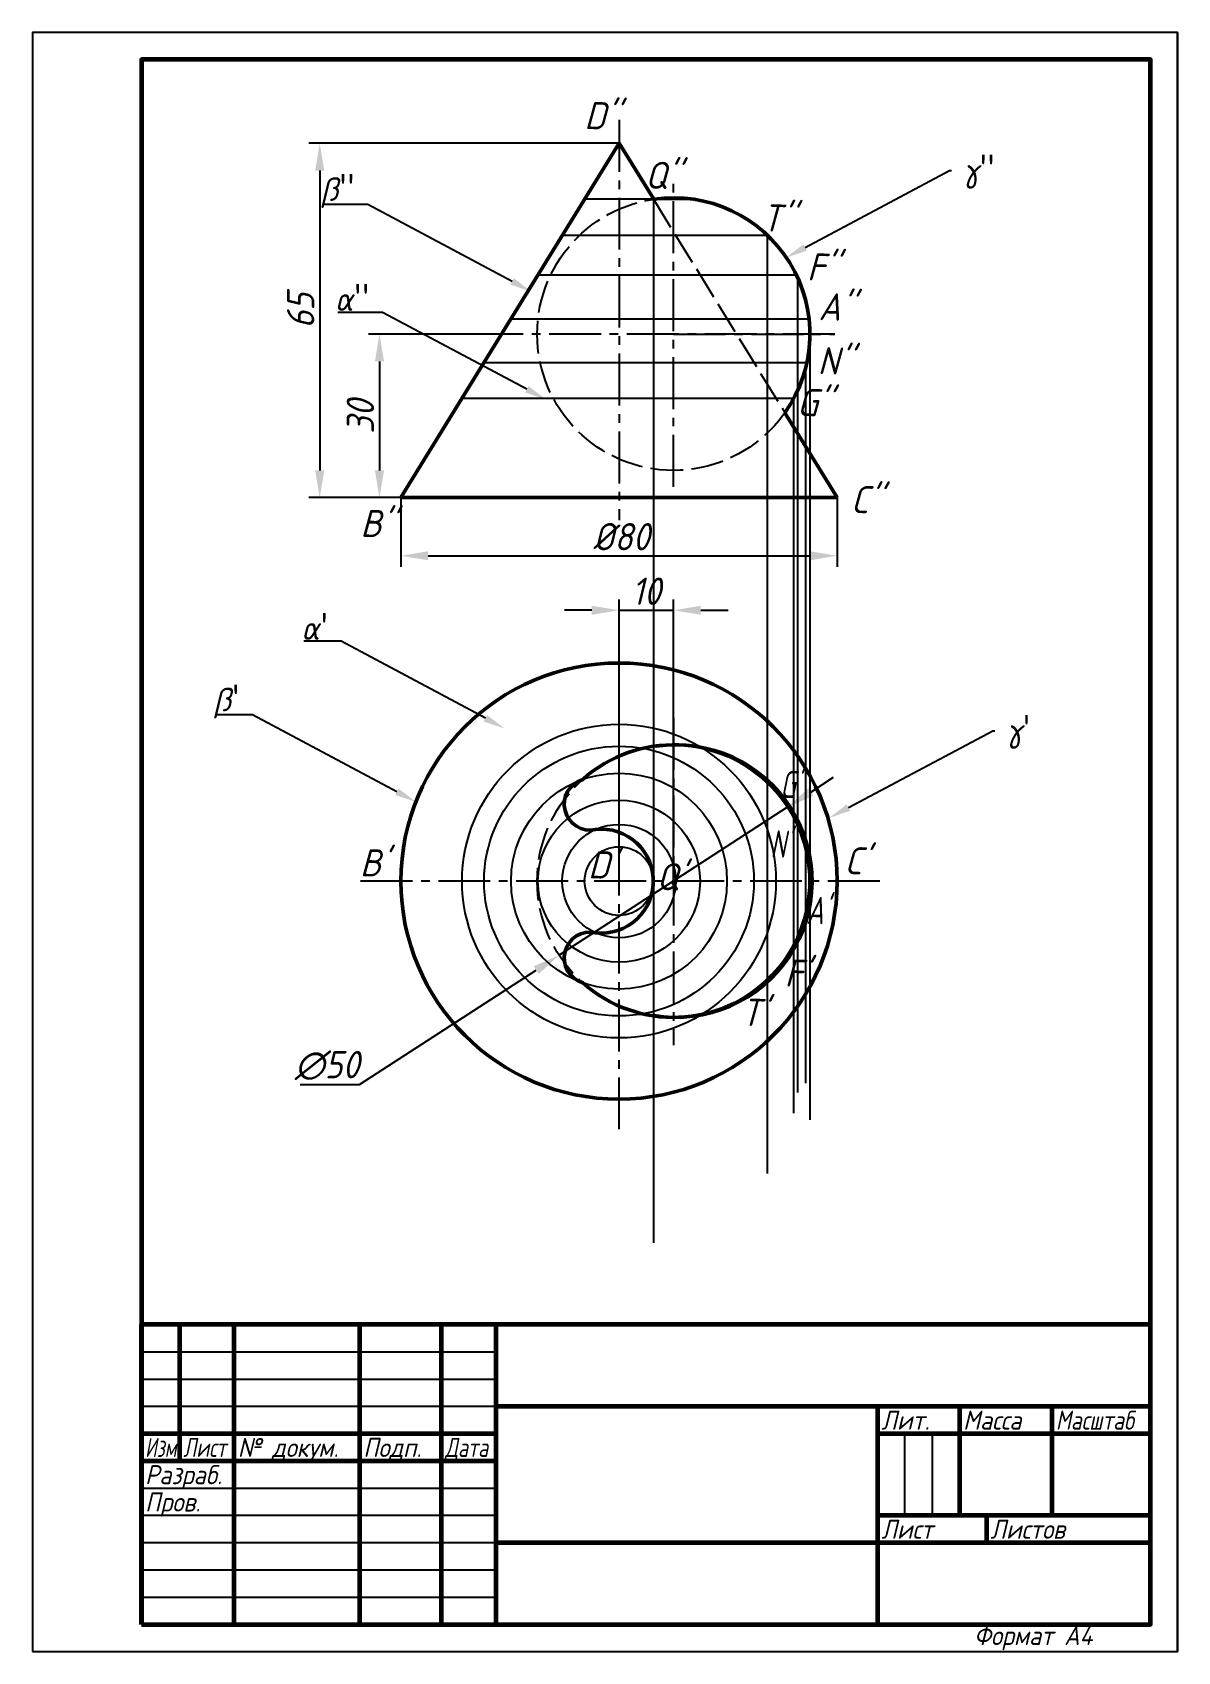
# Model space of a CAD drawing. Header units: millimetres. Extents: x 0 to 210, y 0 to 297.
import ezdxf
from ezdxf import colors
from ezdxf.entities.mleader import LeaderData, LeaderLine
from ezdxf.math import Vec2, Vec3

# ---------------------------------------------------------------- set-up
doc = ezdxf.new("R2010")
doc.units = ezdxf.units.MM
doc.header["$LTSCALE"] = 0.5
doc.linetypes.add('ACAD_ISO02W100', pattern=[15, 12, -3])
doc.linetypes.add('осевая2', pattern=[28.575, 19.05, -3.175, 3.175, -3.175])
doc.layers.get('Defpoints').update_dxf_attribs({"color": 5})
doc.layers.add('Слой1', color=7, linetype='Continuous')
doc.styles.get("Standard").update_dxf_attribs({"font": 'isocpeui.ttf', "width": 0.9})
doc.dimstyles.new('Standart', dxfattribs={"dimtxt": 5, "dimasz": 5, "dimexe": 2, "dimexo": 0, "dimgap": 1, "dimtad": 1, "dimtoh": 1, "dimdec": 0, "dimtxsty": 'Standard', "dimcen": 2.5, "dimadec": 0, "dimazin": 0, "dimtfac": 1, "dimtdec": 0, "dimtmove": 0, "dimatfit": 3, "dimldrblk": 'DOTSMALL', "dimfxl": 1, "dimarcsym": 0})

# ---------------------------------------------------------------- blocks, each defined once
blk = doc.blocks.new('*D6')
at = {"color": 0, "lineweight": -2}
for p, q in [((87.98, 241.66), (61.64, 241.66)), ((63.64, 236.66), (63.64, 216.66)), ((107.57, 211.66), (61.64, 211.66))]:
    blk.add_line(p, q, dxfattribs=at)
at = {"color": 0}
for points in [[(62.81, 236.66), (64.48, 236.66), (63.64, 241.66)], [(62.81, 216.66), (64.48, 216.66), (63.64, 211.66)]]:
    blk.add_solid(points, dxfattribs=at)
at = {"layer": 'Defpoints', "color": 0}
for p in [(87.98, 241.66), (63.64, 211.66), (107.57, 211.66)]:
    blk.add_point(p, dxfattribs=at)
at = {"color": 0, "insert": (60.14, 226.51), "char_height": 5, "attachment_point": 5, "rotation": 90}
blk.add_mtext('30', dxfattribs=at)
blk = doc.blocks.new('_DotSmall')
at = {"color": 0, "linetype": 'ByBlock', "const_width": 0.5}
blk.add_lwpolyline([(-0.0625, 0, 1), (0.0625, 0, 1)], format="xyb", close=True, dxfattribs=at)
blk = doc.blocks.new('*D5')
at = {"color": 0, "lineweight": -2}
for p, q in [((107.57, 276.66), (50.69, 276.66)), ((52.69, 271.66), (52.69, 216.66)), ((63.64, 211.66), (50.69, 211.66))]:
    blk.add_line(p, q, dxfattribs=at)
at = {"color": 0}
for points in [[(51.86, 271.66), (53.52, 271.66), (52.69, 276.66)], [(51.86, 216.66), (53.52, 216.66), (52.69, 211.66)]]:
    blk.add_solid(points, dxfattribs=at)
at = {"layer": 'Defpoints', "color": 0}
for p in [(107.57, 276.66), (52.69, 211.66), (63.64, 211.66)]:
    blk.add_point(p, dxfattribs=at)
at = {"color": 0, "insert": (49.19, 245.96), "char_height": 5, "attachment_point": 5, "rotation": 90}
blk.add_mtext('65', dxfattribs=at)
blk = doc.blocks.new('*D11')
at = {"color": 0, "lineweight": -2}
for p, q in [((67.57, 211.66), (67.57, 199)), ((147.57, 211.66), (147.57, 199)), ((72.57, 201), (142.57, 201))]:
    blk.add_line(p, q, dxfattribs=at)
at = {"color": 0}
for points in [[(72.57, 201.83), (72.57, 200.17), (67.57, 201)], [(142.57, 201.83), (142.57, 200.17), (147.57, 201)]]:
    blk.add_solid(points, dxfattribs=at)
at = {"layer": 'Defpoints', "color": 0}
for p in [(67.57, 211.66), (147.57, 211.66), (147.57, 201)]:
    blk.add_point(p, dxfattribs=at)
at = {"color": 0, "insert": (108, 204.5), "char_height": 5, "attachment_point": 5}
blk.add_mtext('%%c80', dxfattribs=at)
blk = doc.blocks.new('*D13')
at = {"color": 0, "lineweight": -2}
for p, q in [((142.74, 157.65), (146.93, 160.37)), ((138.54, 154.93), (96.59, 127.73)), ((60, 104), (92.4, 125.01)), ((49.1, 104), (60, 104))]:
    blk.add_line(p, q, dxfattribs=at)
at = {"color": 0}
for points in [[(142.28, 158.35), (143.19, 156.95), (138.54, 154.93)], [(91.94, 125.71), (92.85, 124.31), (96.59, 127.73)]]:
    blk.add_solid(points, dxfattribs=at)
at = {"layer": 'Defpoints', "color": 0}
for p in [(138.54, 154.93), (96.59, 127.73)]:
    blk.add_point(p, dxfattribs=at)
at = {"color": 0, "insert": (54.05, 107.5), "char_height": 5, "attachment_point": 5}
blk.add_mtext('∅50', dxfattribs=at)
blk = doc.blocks.new('*D14')
at = {"color": 0, "lineweight": -2}
for p, q in [((102.57, 191), (97.57, 191)), ((107.57, 141.33), (107.57, 193)), ((107.57, 191), (117.57, 191)), ((117.57, 141.33), (117.57, 193)), ((122.57, 191), (127.57, 191))]:
    blk.add_line(p, q, dxfattribs=at)
at = {"color": 0}
for points in [[(102.57, 191.83), (102.57, 190.17), (107.57, 191)], [(122.57, 191.83), (122.57, 190.17), (117.57, 191)]]:
    blk.add_solid(points, dxfattribs=at)
at = {"layer": 'Defpoints', "color": 0}
for p in [(117.57, 191), (107.57, 141.33), (117.57, 141.33)]:
    blk.add_point(p, dxfattribs=at)
at = {"color": 0, "insert": (112.57, 194.5), "char_height": 5, "attachment_point": 5}
blk.add_mtext('10', dxfattribs=at)

msp = doc.modelspace()

# ---------------------------------------------------------------- linework, layer by layer
for p, q in [((210, 297), (210, 0)), ((113.89, 266.38), (101.37, 266.38)), ((113.89, 266.38), (121.31, 266.38)), ((113.89, 266.38), (113.89, 75)), ((97.23, 259.79), (134.72, 259.79)), ((134.72, 259.79), (134.72, 87.68)), ((92.85, 252.5), (140.31, 252.5)), ((140.31, 252.5), (140.31, 102.53)), ((87.98, 244.48), (142.26, 244.48)), ((142.57, 241.66), (142.57, 97.54)), ((82.87, 236.46), (141.77, 236.46)), ((141.77, 236.46), (141.77, 104.29)), ((78.73, 229.9), (139.58, 229.9)), ((139.58, 229.9), (139.58, 98.79)), ((67.57, 211.66), (147.57, 211.66)), ((67.57, 211.66), (107.57, 211.66)), ((107.57, 211.66), (117.57, 211.66))]:
    msp.add_line(p, q)
at = {"linetype": 'осевая2'}
for p, q in [((107.57, 280.96), (107.57, 207.55)), ((117.57, 213.63), (117.57, 270.02)), ((147.13, 241.66), (87.98, 241.66)), ((117.57, 241.66), (147.13, 241.66)), ((107.57, 95.81), (107.57, 186.96)), ((117.57, 171.29), (117.57, 111.24)), ((155.41, 141.33), (59.51, 141.33))]:
    msp.add_line(p, q, dxfattribs=at)
at = {"lineweight": 50}
for p, q in [((107.57, 276.66), (67.57, 211.66)), ((113.97, 266.4), (107.57, 276.66)), ((137.98, 227.23), (147.57, 211.66)), ((67.57, 211.66), (147.57, 211.66))]:
    msp.add_line(p, q, dxfattribs=at)
at = {"linetype": 'ACAD_ISO02W100'}
msp.add_line((113.89, 266.38), (137.98, 227.23), dxfattribs=at)
at = {"color": 7, "linetype": 'Continuous', "lineweight": 60}
for p, q in [((205, 60), (20, 60)), ((20, 5), (20, 60)), ((27, 60), (27, 35)), ((37, 5), (37, 60)), ((60, 60), (60, 5)), ((75, 5), (75, 60)), ((85, 60), (85, 5)), ((85, 45), (205, 45)), ((155, 5), (155, 45)), ((170, 45), (170, 25)), ((187, 25), (187, 45)), ((20, 40), (85, 40)), ((155, 40), (205, 40)), ((20, 35), (85, 35)), ((155, 25), (205, 25)), ((175, 20), (175, 25)), ((85, 20), (205, 20))]:
    msp.add_line(p, q, dxfattribs=at)
at = {"color": 7, "linetype": 'Continuous', "lineweight": -3}
for p, q in [((20, 55), (85, 55)), ((20, 50), (85, 50)), ((20, 45), (85, 45)), ((160, 25), (160, 40)), ((165, 40), (165, 25)), ((20, 30), (85, 30)), ((20, 25), (85, 25)), ((20, 20), (85, 20)), ((20, 15), (85, 15)), ((20, 10), (85, 10))]:
    msp.add_line(p, q, dxfattribs=at)
at = {"color": 7, "linetype": 'Continuous'}
msp.add_line((155, 45), (155, 40), dxfattribs=at)
at = {"color": 7, "linetype": 'Continuous', "lineweight": 60}
msp.add_lwpolyline([(20, 5), (205, 5), (205, 292), (20, 292)], close=True, dxfattribs=at)
at = {"linetype": 'ACAD_ISO02W100'}
for centre in [(117.57, 241.66), (117.57, 141.33)]:
    msp.add_circle(centre, 25, dxfattribs=at)
at = {"lineweight": 50}
msp.add_circle((107.57, 141.33), 40, dxfattribs=at)
for radius in [28.77, 24.74, 19.8, 14.86, 10.4, 6.3]:
    msp.add_circle((107.57, 141.33), radius)
for centre, radius, start, end in [((117.57, 241.66), 25, 324.7534, 98.2688), ((117.57, 141.33), 25, 228.2457, 131.7543), ((117.97, 141.33), 25, 260.6104, 98.2351), ((102.26, 155.43), 4.74, 106.4129, 282.3485), ((104.33, 141.33), 9.53, 357.443, 96.3825), ((104.33, 141.33), 9.53, 263.6175, 2.557)]:
    msp.add_arc(centre, radius, start, end, dxfattribs=at)
at = {"layer": 'Defpoints'}
msp.add_lwpolyline([(0, 0), (210, 0), (210, 297), (0, 297)], close=True, dxfattribs=at)
at = {"layer": 'Слой1', "lineweight": 50}
msp.add_arc((102.26, 127.23), 4.74, 77.6515, 253.5871, dxfattribs=at)

# ---------------------------------------------------------------- texts
at = {"lineweight": 50}
for s, width, p in [("D''", 0.9, (101.2, 279.3)), ("Q''", 0.9, (112.32, 268.36)), ("T''", 0.9, (133.75, 260.52)), ("F''", 0.9, (142.03, 251.52)), ("A''", 0.9, (144.14, 244.23)), ("N''", 0.9, (143.99, 234.32)), ("G''", 0.9, (140.18, 226.67)), ("C''", 0.9, (150.06, 208.87)), ("B''", 0.9, (60.14, 204.49)), ("G'", 0.65, (137.15, 156.61)), ("N'", 0.65, (135.34, 145.68)), ("B'", 0.9, (60.05, 142.24)), ("D'", 0.9, (101.9, 141.87)), ("C'", 0.9, (148.87, 142.63)), ("Q'", 0.9, (114.44, 139.71)), ("A'", 0.7, (141.92, 133.5)), ("F'", 0.9, (137.92, 121.99)), ("T'", 0.9, (129.94, 114.82))]:
    msp.add_text(s, height=5, rotation=358.2665, dxfattribs=dict(at, width=width)).set_placement(p)
at = {"color": 7, "linetype": 'Continuous', "lineweight": -3}
for s, width, p in [('Лит.', 0.9, (155.67, 40.7)), ('Масса', 0.9, (170.67, 40.7)), ('Масштаб', 0.8, (187.67, 40.7)), ('Изм.', 0.7, (20.67, 35.7)), ('Лист', 0.75, (27.67, 35.7)), ('№ докум.', 0.9, (37.67, 35.7)), ('Подп.', 0.9, (60.67, 35.7)), ('Дата', 0.75, (75.67, 35.7)), ('Разраб.', 0.9, (20.67, 30.7)), ('Пров.', 0.9, (20.67, 25.7)), ('Лист', 0.9, (155.67, 20.7)), ('Листов', 0.9, (175.67, 20.7))]:
    msp.add_text(s, height=3.5, dxfattribs=dict(at, width=width)).set_placement(p)
at = {"color": 7, "linetype": 'Continuous', "lineweight": 70, "width": 0.9}
msp.add_text('Формат А4', height=3.5, dxfattribs=at).set_placement((172.66, 1.2))

# ---------------------------------------------------------------- dimensions: what is measured, and where the dimension line sits
for base, p1, p2, picture, middle in [((52.69, 211.66), (107.57, 276.66), (63.64, 211.66), '*D5', (52.69, 245.96)), ((63.64, 211.66), (87.98, 241.66), (107.57, 211.66), '*D6', (63.64, 226.51))]:
    dim = msp.add_linear_dim(base=base, p1=p1, p2=p2, angle=90, dimstyle='Standart')
    dim.commit()
    dim.dimension.update_dxf_attribs({"geometry": picture, "text_midpoint": middle, "dimtype": 160})
dim = msp.add_linear_dim(base=(147.57, 201), p1=(67.57, 211.66), p2=(147.57, 211.66), text='%%c80', dimstyle='Standart')
dim.commit()
dim.dimension.update_dxf_attribs({"geometry": '*D11', "text_midpoint": (108, 201), "dimtype": 160})
dim = msp.add_linear_dim(base=(117.57, 191), p1=(107.57, 141.33), p2=(117.57, 141.33), dimstyle='Standart')
dim.commit()
dim.dimension.update_dxf_attribs({"geometry": '*D14', "text_midpoint": (112.57, 191), "dimtype": 160})
dim = msp.add_diameter_dim_2p(p1=(138.54, 154.93), p2=(96.59, 127.73), dimstyle='Standart')
dim.commit()
dim.dimension.update_dxf_attribs({"geometry": '*D13', "text_midpoint": (54.05, 104), "dimtype": 163})

# ---------------------------------------------------------------- leaders
at = {"lineweight": 25}
ml = msp.add_multileader_mtext('Standard', dxfattribs=at)
ml.set_content("\\pxa0.83333,sm1.15;{\\H1.0833x;γ\\fCalibri|b0|i0|c0|p34;\\H1.077x;''}", color=256)
ml.set_leader_properties()
ml.build(insert=Vec2(0, 0))
ml.multileader.update_dxf_attribs({"text_right_attachment_type": 6, "dogleg_length": 0.36})
ctx = ml.context
ctx.base_point, ctx.plane_origin = Vec3(168.52, 271.65), Vec3(138.16, 255.65)
ctx.right_attachment = 6
notes = []
notes.append((ctx, [(0, (1, 1, 0), (168.16, 271.65), (1, 0), 0.36, [(0, [(138.16, 255.65)], 0, [])])]))
ctx.mtext.insert, ctx.mtext.flow_direction = Vec3(170.52, 274.3), 5
ml = msp.add_multileader_mtext('Standard', dxfattribs=at)
ml.set_content("\\pxa0.83333,sm1.15;{\\H1.0833x;β\\fCalibri|b0|i0|c0|p34;\\H1.077x;''}", color=256)
ml.set_leader_properties()
ml.build(insert=Vec2(0, 0))
ml.multileader.update_dxf_attribs({"text_right_attachment_type": 6, "dogleg_length": 0.36})
ctx = ml.context
ctx.base_point, ctx.plane_origin = Vec3(51.31, 268.1), Vec3(91.48, 249.45)
ctx.right_attachment, ctx.text_align_type = 6, 2
notes.append((ctx, [(0, (1, 1, 0), (61.48, 265.45), (-1, 0), 0.36, [(0, [(91.48, 249.45)], 0, [])])]))
ctx.mtext.insert, ctx.mtext.alignment, ctx.mtext.flow_direction = Vec3(59.12, 270.75), 3, 5
ml = msp.add_multileader_mtext('Standard', dxfattribs=at)
ml.set_content("\\pxa0.83333,sm1.15;{\\H1.0833x;α\\fCalibri|b0|i0|c0|p34;\\H1.077x;'\\H0.99999x;'}", color=256)
ml.set_leader_properties()
ml.build(insert=Vec2(0, 0))
ml.multileader.update_dxf_attribs({"text_right_attachment_type": 6, "dogleg_length": 0.36})
ctx = ml.context
ctx.base_point, ctx.plane_origin = Vec3(54.46, 248.11), Vec3(94.2, 229.65)
ctx.right_attachment, ctx.text_align_type = 6, 2
notes.append((ctx, [(0, (1, 1, 0), (64.2, 245.65), (-1, 0), 0.36, [(0, [(94.2, 229.65)], 0, [])])]))
ctx.mtext.insert, ctx.mtext.alignment, ctx.mtext.flow_direction = Vec3(61.84, 250.58), 3, 5
ml = msp.add_multileader_mtext('Standard', dxfattribs=at)
ml.set_content("\\pxa0.83333,sm1.15;{\\H1.0833x;α\\fCalibri|b0|i0|c0|p34;\\H1.077x;'}", color=256)
ml.set_leader_properties()
ml.build(insert=Vec2(0, 0))
ml.multileader.update_dxf_attribs({"text_right_attachment_type": 6, "dogleg_length": 0.36})
ctx = ml.context
ctx.base_point, ctx.plane_origin = Vec3(48.32, 187.78), Vec3(86.59, 169.31)
ctx.right_attachment, ctx.text_align_type = 6, 2
notes.append((ctx, [(0, (1, 1, 0), (56.59, 185.31), (-1, 0), 0.36, [(0, [(86.59, 169.31)], 0, [])])]))
ctx.mtext.insert, ctx.mtext.alignment, ctx.mtext.flow_direction = Vec3(54.23, 190.25), 3, 5
ml = msp.add_multileader_mtext('Standard', dxfattribs=at)
ml.set_content("\\pxa0.83333,sm1.15;{\\H1.0833x;β\\fCalibri|b0|i0|c0|p34;\\H1.077x;'}", color=256)
ml.set_leader_properties()
ml.build(insert=Vec2(0, 0))
ml.multileader.update_dxf_attribs({"text_right_attachment_type": 6, "dogleg_length": 0.36})
ctx = ml.context
ctx.base_point, ctx.plane_origin = Vec3(31.66, 174.48), Vec3(70.37, 155.83)
ctx.right_attachment, ctx.text_align_type = 6, 2
notes.append((ctx, [(0, (1, 1, 0), (40.37, 171.83), (-1, 0), 0.36, [(0, [(70.37, 155.83)], 0, [])])]))
ctx.mtext.insert, ctx.mtext.alignment, ctx.mtext.flow_direction = Vec3(38.01, 177.13), 3, 5
ml = msp.add_multileader_mtext('Standard', dxfattribs=at)
ml.set_content("\\pxa0.83333,sm1.15;{\\H1.0833x;γ\\fCalibri|b0|i0|c0|p34;\\H1.077x;'}", color=256)
ml.set_leader_properties()
ml.build(insert=Vec2(0, 0))
ml.multileader.update_dxf_attribs({"text_right_attachment_type": 6, "dogleg_length": 0.36})
ctx = ml.context
ctx.base_point, ctx.plane_origin = Vec3(176.46, 168.92), Vec3(146.1, 152.92)
ctx.right_attachment = 6
notes.append((ctx, [(0, (1, 1, 0), (176.1, 168.92), (1, 0), 0.36, [(0, [(146.1, 152.92)], 0, [])])]))
ctx.mtext.insert, ctx.mtext.flow_direction = Vec3(178.46, 171.57), 5
for ctx, leaders in notes:
    for number, flags, end, landing, length, lines in leaders:
        leader = LeaderData()
        leader.index, (leader.has_last_leader_line, leader.has_dogleg_vector, leader.attachment_direction) = number, flags
        leader.last_leader_point, leader.dogleg_vector, leader.dogleg_length = Vec3(end), Vec3(landing), length
        for number, points, colour, breaks in lines:
            line = LeaderLine()
            line.index, line.vertices, line.color, line.breaks = number, Vec3.list(points), colors.encode_raw_color(colour), breaks
            leader.lines.append(line)
        ctx.leaders.append(leader)

doc.saveas('drawing.dxf')
